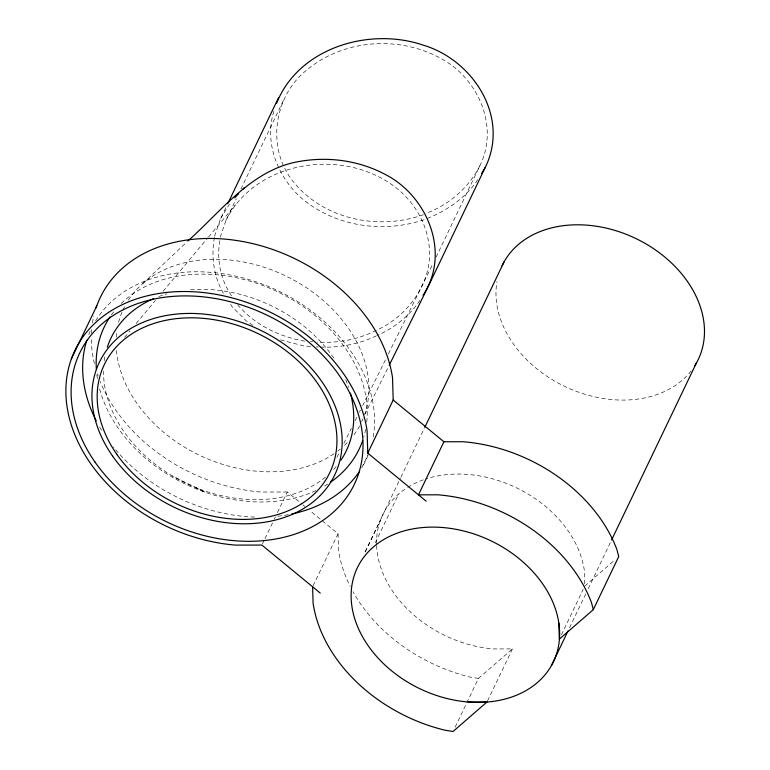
<?xml version="1.0" encoding="UTF-8"?>
<svg xmlns="http://www.w3.org/2000/svg" width="770" height="770" viewBox="0 0 770 770"><rect width="100%" height="100%" fill="white"/><g stroke="black" fill="none" stroke-linecap="round" stroke-linejoin="round"><path stroke-width="0.58" stroke-dasharray="3.85 2.89" d="M214.435 237.439C210.874 256.785 213.81 277.566 224.147 294.429M219.835 240.654C216.466 259.827 220.663 280.424 231.943 296.363M214.551 236.284L220.634 218.536L225.793 207.775M220.191 237.16L225.966 220.335L236.284 198.795M273.86 111.246C263.725 143.605 278.471 179.333 304.044 200.267C337.809 227.256 385.308 233.435 425.714 219.161M436.07 257.18L479.922 165.646C499.624 125.847 477.573 76.981 439.449 57.673C397.638 35.304 342.717 39.636 306.229 70.455C272.792 97.501 266.218 150.448 294.717 183.414C325.421 219.951 379.418 230.461 423.452 214.705M240.923 189.102L283.745 99.725M262.416 543.986L264.485 539.645M265.005 538.567L273.831 520.154M274.351 519.076L275.381 516.901M277.46 512.57L287.316 492.001L302.071 504.138M431.941 265.794L388.359 354.036M361.746 467.842L368.782 453.155M313.13 585.729L338.04 533.745L310.377 510.972M365.105 551.936L400.41 478.247M400.929 477.169L424.289 428.409M365.278 551.946L380.332 520.539M375.279 542.792L398.629 494.061M455.118 727.169L478.468 678.428L512.454 648.908L493.551 648.937A108.724 82.053 25.6 0 1 376.597 545.333M487.545 700.893L512.454 648.908M561.407 634.827L583.198 589.339M569.54 627.752L586.153 593.073M588.232 588.742L611.072 541.06M364.845 414.375L388.725 366.202M336.894 457.332L339.58 451.952M343.863 443.347L351.37 428.284M355.124 420.747L357.27 416.445M359.407 412.142L360.485 409.986M362.632 405.684L386.213 358.348M220.634 218.536L229.431 204.175M225.966 220.335C256.757 158.918 346.519 146.974 397.83 189.189C421.123 208.275 434.386 239.499 427.908 269.423C421.421 295.921 402.017 318.424 377.406 329.829M479.922 165.646C469.074 187.139 450.075 203.935 427.716 212.713M477.708 179.747C465.754 197.996 446.793 210.633 426.772 218.67M419.919 300.358C409.63 315.7 394.442 327.943 377.493 335.306M124.605 337.327L129.995 330.888M136.155 323.516L155.405 300.502M163.105 291.301L207.775 237.901M208.545 236.987L235.505 204.762M142.835 283.524L187.081 241.751M584.757 586.095L615.163 559.675M376.338 330.33C358.281 339.493 337.491 343.516 317.317 342.053M376.424 335.797C358.964 344.296 339.021 347.867 319.685 347.078M287.316 492.001L260.963 492.04A157.648 118.975 25.6 0 1 100.187 381.477M310.435 341.572L312.726 341.736M310.522 346.423L303.65 345.942L280.53 339.897M316.249 346.827L318.539 346.991M478.468 678.428L470.229 677.1A149.486 112.824 25.6 0 1 353.035 591.755M304.708 341.168C279.183 336.779 254.687 324.786 237.766 304.862M195.224 487.343L205.503 492.405L172.345 475.927M252.887 325.354L246.256 320.878L232.203 306.778L229.72 302.976M302.995 504.899L304.843 506.419M584.69 583.814L584.286 570.108A108.724 82.053 25.6 0 0 425.925 478.94M338.04 533.745L338.521 550.126A149.486 112.824 25.6 0 0 350.263 586.509M98.108 376.001A157.648 118.975 25.6 0 1 97.328 373.748M94.402 363.517A157.648 118.975 25.6 0 1 91.303 338.078M91.409 333.458A157.648 118.975 25.6 0 1 91.717 328.896M92.448 322.976A157.648 118.975 25.6 0 1 93.796 315.989M376.559 544.207A108.724 82.053 25.6 0 1 406.743 487.968M407.705 487.352A108.724 82.053 25.6 0 1 424.771 479.325M359.609 425.935A131.824 99.484 25.6 0 1 353.363 435.589M347.27 442.683A131.824 99.484 25.6 0 1 343.892 445.974M340.417 449.006A131.824 99.484 25.6 0 1 337.751 451.105M334.026 453.78A131.824 99.484 25.6 0 1 200.046 455.522A131.824 99.484 25.6 0 1 116.434 350.475M116.232 337.241A131.824 99.484 25.6 0 1 116.809 331.398M118.609 322.235A131.824 99.484 25.6 0 1 122.334 311.359M122.796 310.31A131.824 99.484 25.6 0 1 125.356 305.151M128.301 300.194A131.824 99.484 25.6 0 1 285.959 276.055A131.824 99.484 25.6 0 1 364.691 414.366M363.074 418.659A131.824 99.484 25.6 0 1 361.688 421.816M327.712 484.07A141.334 106.664 25.6 0 1 322.919 486.958M315.796 490.615A141.334 106.664 25.6 0 1 99.08 386.838M97.415 378.676A141.334 106.664 25.6 0 1 96.77 373.979M111.352 314.93A141.334 106.664 25.6 0 1 114.191 311.186M121.227 303.457A141.334 106.664 25.6 0 1 278.384 292.148A141.334 106.664 25.6 0 1 366.741 422.162M365.692 429.217A141.334 106.664 25.6 0 1 363.758 437.177M336.201 466.514A130.467 98.464 25.6 0 1 333.121 469.989M325.431 477.169A130.467 98.464 25.6 0 1 186.273 483.377A130.467 98.464 25.6 0 1 103.507 371.198M104.239 360.697A130.467 98.464 25.6 0 1 105.23 354.999M158.851 296.537A130.467 98.464 25.6 0 1 166.965 293.899M190.556 289.732A130.467 98.464 25.6 0 1 334.334 358.858M345.701 379.658A130.467 98.464 25.6 0 1 348.637 387.377M288.307 514.678A152.21 114.874 25.6 0 1 276.719 516.352M254.697 517.103A152.21 114.874 25.6 0 1 113.344 446.947M101.602 430.343A152.21 114.874 25.6 0 1 99.118 426.147M88.781 334.642A152.21 114.874 25.6 0 1 90.138 331.35M95.653 320.811A152.21 114.874 25.6 0 1 269.75 287.056A152.21 114.874 25.6 0 1 373.026 438.255M368.012 455.426A152.21 114.874 25.6 0 1 362.189 467.14M691.162 370.88A108.724 82.053 25.6 0 1 566.913 387.435A108.724 82.053 25.6 0 1 496.977 281.733"/><path stroke-width="1.16" d="M276.517 103.478C298.462 47.788 369.359 26.758 423.202 45.132C473.281 60.022 509.99 117.271 485.254 167.437L427.466 288.047L389.254 365.124M71.36 358.926L96.789 305.854M227.853 203.463L278.422 97.934M426.128 501.135L367.762 453.087L393.181 400.025L392.527 377.743A157.648 118.975 25.6 0 0 252.156 243.493A157.648 118.975 25.6 0 0 96.029 308.058M424.809 427.321L504.244 261.531M593.314 609.638L618.743 556.566L616.934 549.645A149.486 112.824 25.6 0 0 463.28 441.739L443.905 441.768L418.476 494.841L437.861 494.802A149.486 112.824 25.6 0 1 591.514 602.708L593.314 609.638L559.328 639.158L558.856 623.18M551.368 665.675A108.724 82.053 25.6 0 0 442.635 527.517A108.724 82.053 25.6 0 0 372.141 651.102A108.724 82.053 25.6 0 0 551.368 665.675L567.981 630.996M611.592 539.972L696.215 363.344M481.481 173.597L485.254 167.437M423.067 295.228C451.018 253.089 427.639 195.85 384.798 174.203C359.205 160.718 329.454 156.464 300.993 161.19C252.56 168.524 222.135 210.48 187.947 240.923M234.706 197.88L238.719 193.626M242.733 189.381L244.331 187.678M468.122 702.009L487.025 701.971L453.039 731.5L444.81 730.162A149.486 112.824 25.6 0 1 313.101 603.199L312.61 586.807M393.181 400.025L443.905 441.768M320.272 593.112L261.896 545.064L235.533 545.112A157.648 118.975 25.6 0 1 67.009 406.406A157.648 118.975 25.6 0 1 198.583 292.1A157.648 118.975 25.6 0 1 367.097 430.805L367.762 453.087M362.689 440.517A141.334 106.664 25.6 0 1 330.628 482.126M96.356 369.311A141.334 106.664 25.6 0 1 110.014 316.865M107.309 347.241A130.467 98.464 25.6 0 1 153.278 298.77M350.389 393.123A130.467 98.464 25.6 0 1 340.994 460.104M358.984 472.135A152.21 114.874 25.6 0 1 291.714 514.004M96.24 420.815A152.21 114.874 25.6 0 1 86.808 340.234M502.05 265.746A108.724 82.053 25.6 0 1 640.12 240.663A108.724 82.053 25.6 0 1 694.463 366.231M95.018 462.067A152.21 114.874 25.6 0 0 347.424 496.255A152.21 114.874 25.6 0 0 208.728 297.499A152.21 114.874 25.6 0 0 95.018 462.067M112.449 455.859A130.467 98.464 25.6 0 0 328.8 485.167A130.467 98.464 25.6 0 0 209.921 314.795A130.467 98.464 25.6 0 0 112.449 455.859M116.809 454.3A125.029 94.364 25.6 0 0 324.141 482.395A125.029 94.364 25.6 0 0 210.22 319.127A125.029 94.364 25.6 0 0 116.809 454.3"/></g></svg>
